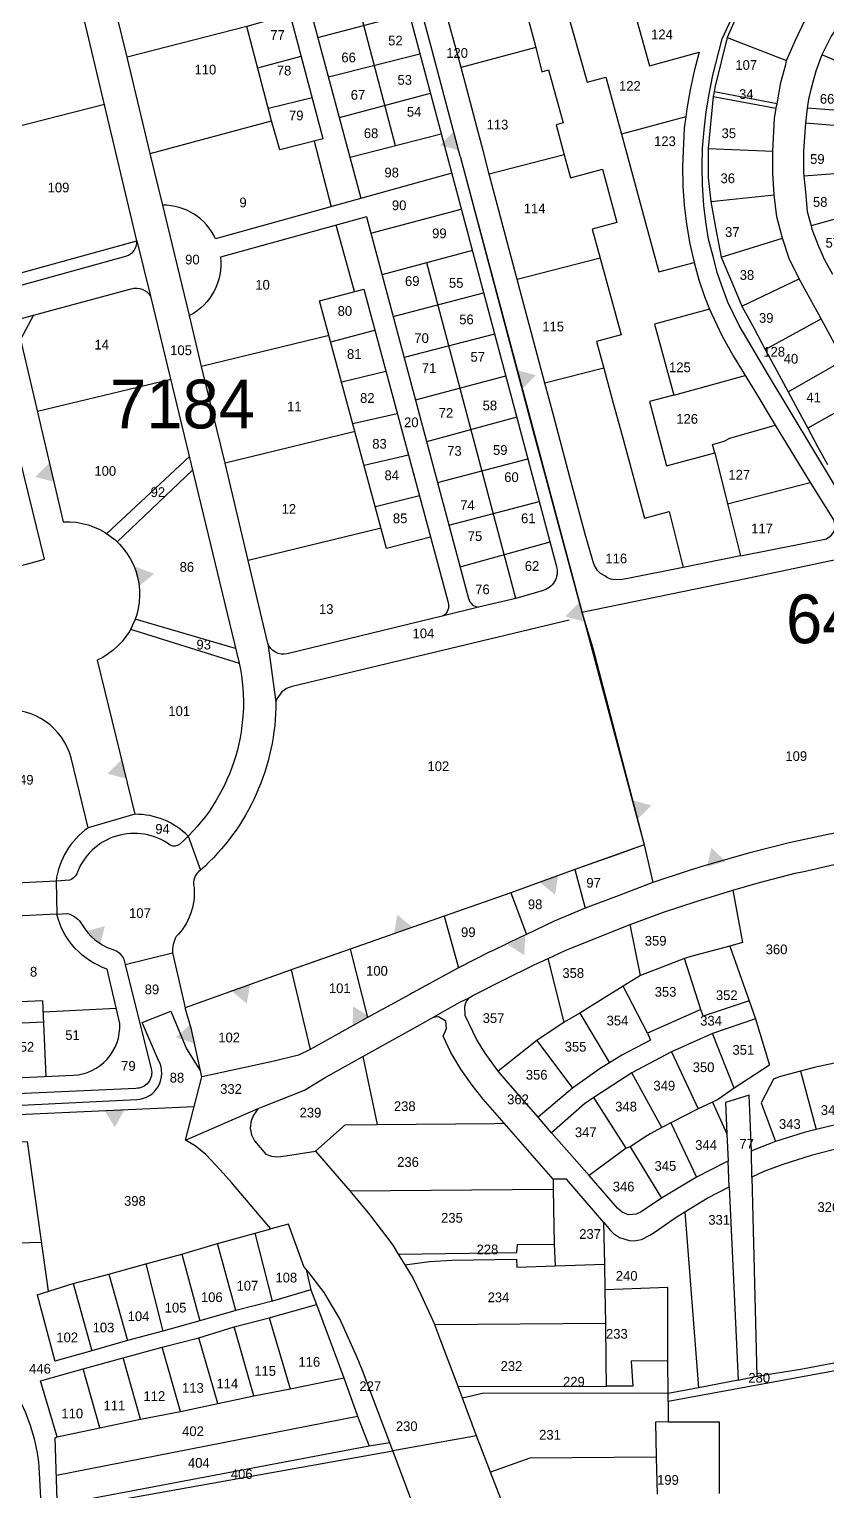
# Model space of a CAD drawing. Extents: x -493 to 187849, y -1657 to 664362.
# Drawn here: x 186637 to 187047, y 662117 to 662868 of the extents above; entities that cross this region are included whole.
import ezdxf

# ---------------------------------------------------------------- set-up
doc = ezdxf.new("R2010")
doc.units = 0
doc.header["$MEASUREMENT"] = 0
doc.layers.get('0').update_dxf_attribs({"linetype": 'CONTINUOUS'})
for name, color, linetype in [('0DXF_GUSH', 3, 'CONTINUOUS'), ('0G_GV_LIN', 10, 'CONTINUOUS'), ('1DXF_GUSH', 3, 'CONTINUOUS'), ('1G_GV_LIN', 1, 'CONTINUOUS'), ('BOUNDARY', 1, 'CONTINUOUS'), ('GUSHIM', 10, 'CONTINUOUS'), ('HELKA', 3, 'CONTINUOUS')]:
    doc.layers.add(name, color=color, linetype=linetype)
doc.styles.get("Standard").update_dxf_attribs({"font": 'dimheb.shx'})

# ---------------------------------------------------------------- blocks, each defined once
blk = doc.blocks.new('TVC_FENCE')
blk.add_solid([(-0.5, 0), (0.5, 0), (0, 0.866)])

msp = doc.modelspace()

# ---------------------------------------------------------------- linework, layer by layer
at = {"layer": '0DXF_GUSH'}
for points in [[(186858.77, 662802.5), (186843.59, 662859.19), (186828.73, 662914.94)], [(186844.36, 662903.13), (186882.75, 662913.38), (186886.34, 662900.31), (186889.59, 662901), (186897.22, 662874), (186893.64, 662872.94), (186897.56, 662858.19)], [(186859.2, 662847.88), (186851.67, 662875.31), (186844.36, 662903.13)], [(187005.78, 662898.56), (186946.5, 662882.69), (186955.94, 662848.88), (186981.39, 662855.81), (186978.95, 662846.13), (186976.8, 662836.56), (186975.11, 662826.75), (186974.61, 662822.56)], [(187064.38, 662611.5), (187062.16, 662615.17), (187017.09, 662690), (187001.98, 662715.44), (186996.25, 662727.56), (186993.73, 662733.94), (186990.88, 662742.13), (186988.84, 662750.25), (186986.34, 662759.75), (186984.91, 662768.75), (186983.88, 662777.19), (186983.19, 662787.69), (186983.05, 662797.06), (186983.13, 662806.56), (186984.06, 662815.94), (186985.05, 662825.19), (186986.58, 662834.31), (186988.5, 662844), (186993.23, 662862.75), (187006.31, 662890.69), (187007.95, 662893.81)], [(187007.14, 662888.06), (187001.41, 662875.69), (186995.89, 662863.38)], [(186912.44, 662880.81), (186923.91, 662840.44), (186933.47, 662843.06), (186941.55, 662813.81)], [(187026.34, 662851.5), (187030.89, 662862), (187035.81, 662872.06)], [(187058.81, 662877.38), (187054.56, 662871.81), (187049.22, 662864.13), (187044.55, 662854.5)], [(186897.56, 662858.19), (186859.2, 662847.88)], [(186897.56, 662858.19), (186900.69, 662845.75), (186904.11, 662846.75), (186911.58, 662819.56), (186908.05, 662818.5), (186912.19, 662803.19)], [(186995.89, 662863.38), (186989.58, 662837.75), (186989.11, 662835.44)], [(186995.89, 662863.38), (187026.34, 662851.5)], [(187021.48, 662829.31), (187023.36, 662840.19), (187025.92, 662849.44), (187026.34, 662851.5)], [(187044.55, 662854.5), (187041.44, 662846), (187038.88, 662836.63), (187037.67, 662831.69), (187037.03, 662827)], [(187069.63, 662844.06), (187044.55, 662854.5)], [(186873.67, 662793.13), (186870.42, 662805.38), (186867.3, 662817.44), (186863.8, 662830.56), (186859.2, 662847.88)], [(186989.11, 662835.44), (186988.66, 662833.06)], [(187021.48, 662829.31), (186989.11, 662835.44)], [(186988.66, 662833.06), (186986.06, 662806.38)], [(186988.66, 662833.06), (187020.94, 662827.13)], [(187019.23, 662805.06), (187020.17, 662821.69), (187020.94, 662827.13)], [(187020.94, 662827.13), (187021.22, 662828.19), (187021.48, 662829.31)], [(187037.03, 662827), (187036.11, 662819.31)], [(187069.39, 662831.69), (187069.23, 662830.19), (187067.45, 662825.13), (187064.14, 662824.94), (187037.03, 662827)], [(186974.61, 662822.56), (186941.55, 662813.81)], [(186974.61, 662822.56), (186973.81, 662816.75), (186972.95, 662797.19), (186973.14, 662787.06), (186973.78, 662777.31), (186975.02, 662767.44), (186976.73, 662757.5), (186978.88, 662747.88)], [(187036.11, 662819.31), (187035, 662805.13), (187035.14, 662794.38), (187035.31, 662792.19)], [(187063.28, 662817.13), (187036.11, 662819.31)], [(186941.55, 662813.81), (186953.36, 662770.06), (186960.78, 662743.13), (186978.88, 662747.88)], [(186986.06, 662806.38), (187019.23, 662805.06)], [(186986.06, 662806.38), (186986.06, 662791.56), (186987.48, 662779.19)], [(187020.03, 662782.56), (187019.3, 662793.88), (187019.23, 662805.06)], [(186858.77, 662802.5), (186896.73, 662659.25), (186901.98, 662639.63)], [(186912.19, 662803.19), (186873.67, 662793.13)], [(186912.19, 662803.19), (186915.36, 662791.25), (186931.83, 662795.81), (186939.13, 662768.31), (186926.47, 662764.94), (186930.66, 662750.13)], [(186887.98, 662739.19), (186873.67, 662793.13)], [(187062.7, 662794.19), (187035.31, 662792.19)], [(187035.31, 662792.19), (187036.08, 662784.13), (187037, 662774.06), (187038.98, 662766.75)], [(186987.48, 662779.19), (187020.03, 662782.56)], [(187024.28, 662760.25), (187021.36, 662771.25), (187020.03, 662782.56)], [(186987.48, 662779.19), (186989.89, 662765.88), (186992.73, 662750.63)], [(187067.53, 662774.63), (187038.98, 662766.75)], [(187038.98, 662766.75), (187039.39, 662764.94), (187042.72, 662756.25), (187045.78, 662749.25), (187050.02, 662741.81)], [(186992.73, 662750.63), (187024.28, 662760.25)], [(187032.91, 662739.5), (187027.78, 662749.94), (187024.28, 662760.25)], [(186930.66, 662750.13), (186887.98, 662739.19)], [(186930.66, 662750.13), (186941.31, 662710.75), (186928.64, 662707.31), (186932.42, 662693.56)], [(186978.88, 662747.88), (186981.3, 662739), (186984.28, 662730.38), (186986.84, 662723.81)], [(186992.73, 662750.63), (186998.8, 662736.5), (187003.38, 662725.5)], [(186902.19, 662685.81), (186887.98, 662739.19)], [(187003.38, 662725.5), (187032.91, 662739.5)], [(187044.16, 662719), (187032.91, 662739.5)], [(186986.84, 662723.81), (186958.47, 662716.25), (186968.53, 662679.81)], [(186986.84, 662723.81), (186993.02, 662710.69), (186998.94, 662699.94), (187005.05, 662689.81)], [(187003.38, 662725.5), (187009.7, 662713.88), (187015.45, 662703.19)], [(187015.45, 662703.19), (187044.16, 662719)], [(187055.69, 662697.69), (187044.16, 662719)], [(187015.45, 662703.19), (187021.14, 662692.5), (187027.17, 662681.38)], [(186932.42, 662693.56), (186902.19, 662685.81)], [(186932.42, 662693.56), (186937.3, 662675.63), (186941.83, 662658.94), (186953.38, 662616.56), (186966.02, 662619.94), (186973.31, 662591.31)], [(187027.17, 662681.38), (187055.69, 662697.69)], [(186973.31, 662591.31), (186944.83, 662585.56), (186941.91, 662585.06), (186938.14, 662584.94), (186936.13, 662585.31), (186934.31, 662585.94), (186933, 662586.94), (186930.81, 662588.19), (186929.28, 662589.75), (186927.73, 662592.19), (186927.09, 662594.19), (186922.91, 662608.31), (186915.08, 662637.63), (186906.56, 662669.38), (186902.19, 662685.81)], [(186968.53, 662679.81), (187005.05, 662689.81)], [(187005.05, 662689.81), (187009.61, 662682.56), (187020.59, 662664.38)], [(186968.53, 662679.81), (186955.91, 662676.44), (186964.61, 662643.5), (186989.44, 662650.13)], [(187027.17, 662681.38), (187032.13, 662672.13), (187037.33, 662662.75)], [(187065.95, 662678.88), (187037.33, 662662.75)], [(186989.44, 662650.13), (186988.39, 662654.44), (186994.31, 662656.19), (186997.2, 662657.69), (187020.59, 662664.38)], [(187020.59, 662664.38), (187038.55, 662634.88)], [(187037.33, 662662.75), (187042.23, 662653.38), (187047.31, 662644.13)], [(186989.44, 662650.13), (186995.94, 662623.94)], [(186901.98, 662639.63), (186910.84, 662606.44)], [(186995.94, 662623.94), (187038.55, 662634.88)], [(187038.55, 662634.88), (187050.8, 662615.13)], [(186995.94, 662623.94), (187002.75, 662597.19)], [(187002.75, 662597.19), (187046.95, 662606), (187049.53, 662607.81), (187050.75, 662609.69), (187051.31, 662612.13), (187050.8, 662615.13)], [(186910.84, 662606.44), (186921.11, 662568.31)], [(186921.11, 662568.31), (187005.39, 662585.63), (187061.48, 662597.38)], [(187002.75, 662597.19), (186973.31, 662591.31)], [(186921.11, 662568.31), (186926.84, 662549.81)], [(186926.84, 662549.81), (186953.25, 662448.94)], [(187143.33, 662471.25), (187098, 662463.25), (187074.34, 662459), (187048.5, 662454.38), (187027.75, 662449.94), (187007.55, 662444.69), (186993.59, 662440.88), (186984.03, 662438.13), (186975.81, 662435.44), (186957.58, 662429.44)], [(186953.25, 662448.94), (186937.56, 662443.19), (186917.66, 662436.13)], [(186953.25, 662448.94), (186957.58, 662429.44)], [(186998.75, 662425.56), (187011.84, 662429.31), (187030.78, 662434.31), (187035.31, 662435.25), (187050.84, 662438.75), (187062.14, 662440.75)], [(186917.66, 662436.13), (186884.67, 662424.19)], [(186917.66, 662436.13), (186922.89, 662416.31)], [(186957.58, 662429.44), (186939.8, 662422.75), (186922.89, 662416.31)], [(186884.67, 662424.19), (186850.5, 662412.31)], [(186884.67, 662424.19), (186892.7, 662402.88)], [(186946, 662408), (186963.14, 662414.25), (186980.44, 662419.94), (186998.75, 662425.56)], [(186998.75, 662425.56), (187003.78, 662398.75), (186997.16, 662396.75)], [(186922.89, 662416.31), (186906.95, 662409.69), (186892.7, 662402.88)], [(186850.5, 662412.31), (186802.16, 662395.25)], [(186850.5, 662412.31), (186857.8, 662385.63)], [(186903.86, 662390.44), (186912.61, 662394.56), (186929.3, 662401.25), (186946, 662408)], [(186951.34, 662381.81), (186946, 662408)], [(186892.7, 662402.88), (186889.75, 662401.38), (186875.59, 662394.63), (186873.63, 662393.75), (186857.8, 662385.63)], [(186802.16, 662395.25), (186784.11, 662388.88), (186771.84, 662384.63)], [(186802.16, 662395.25), (186811.02, 662360.13)], [(186997.16, 662396.75), (186977.22, 662391.44), (186974, 662390.56)], [(186997.16, 662396.75), (187007.14, 662368.81)], [(186771.84, 662384.63), (186717.39, 662365.19)], [(186771.84, 662384.63), (186781.58, 662343.81)], [(186857.8, 662385.63), (186836.75, 662374.25), (186834.25, 662372.88), (186832.8, 662372.06), (186811.02, 662360.13)], [(186863.28, 662370.38), (186865.19, 662371.44), (186880.86, 662379.38), (186896.72, 662387.25), (186903.86, 662390.44)], [(186912.05, 662357.81), (186903.86, 662390.44)], [(186974, 662390.56), (186951.34, 662381.81)], [(186982.27, 662364.31), (186974, 662390.56)], [(186942.38, 662376.25), (186920.11, 662362.5)], [(186951.34, 662381.81), (186942.38, 662376.25)], [(186954.89, 662352.19), (186942.38, 662376.25)], [(186844.66, 662360.19), (186858.55, 662368), (186863.28, 662370.38)], [(186878.25, 662332.69), (186876.77, 662334.5), (186871.45, 662341.81), (186867.11, 662349), (186863.13, 662357.25), (186861.23, 662361.19), (186861.05, 662365.94), (186861.69, 662368.19), (186863.28, 662370.38)], [(187007.14, 662368.81), (186985.06, 662361.44), (186983.55, 662360.81), (186982.27, 662364.31)], [(187007.14, 662368.81), (187010.47, 662359.5)], [(186725.97, 662329.75), (186720.64, 662354), (186717.39, 662365.19)], [(186920.11, 662362.5), (186912.05, 662357.81)], [(186920.11, 662362.5), (186935.48, 662336.88)], [(186982.27, 662364.31), (186954.89, 662352.19)], [(186811.02, 662360.13), (186781.58, 662343.81)], [(186808.7, 662340.19), (186841.08, 662358.19), (186844.66, 662360.19)], [(186881.27, 662305.88), (186870.5, 662318.25), (186864.86, 662325.44), (186858.98, 662333.75), (186853.91, 662342.19), (186849.98, 662350.56), (186851.63, 662354.63), (186851.36, 662358.25), (186847.55, 662360.5), (186844.66, 662360.19)], [(186912.05, 662357.81), (186898.11, 662348.44)], [(187010.47, 662359.5), (186988.38, 662351.94)], [(187010.47, 662359.5), (187017.63, 662335.81), (186999.42, 662324)], [(186898.11, 662348.44), (186878.25, 662332.69)], [(186898.11, 662348.44), (186916.45, 662323.88)], [(186954.89, 662352.19), (186956.42, 662348.56), (186941.69, 662340.88), (186935.48, 662336.88)], [(186988.38, 662351.94), (186967.28, 662342.56)], [(186999.42, 662324), (186988.38, 662351.94)], [(186781.58, 662343.81), (186775.58, 662340.88), (186763.06, 662337.81), (186725.97, 662329.75)], [(186754.88, 662313.44), (186757.48, 662314.5), (186778.78, 662322.88), (186789.39, 662329.38), (186808.7, 662340.19)], [(186808.7, 662340.19), (186816.02, 662305.31)], [(186967.28, 662342.56), (186946.86, 662331.81)], [(186967.28, 662342.56), (186980.94, 662313.38)], [(186898.73, 662309), (186882.28, 662327.88), (186878.25, 662332.69)], [(186935.48, 662336.88), (186930.69, 662334.06), (186916.45, 662323.88)], [(186946.86, 662331.81), (186927.28, 662319.19)], [(186962.25, 662303.75), (186946.86, 662331.81)], [(187033.47, 662332.69), (187022.55, 662329.69), (187019.63, 662328.56), (187013.36, 662316.31), (187020.69, 662296.56)], [(187056.69, 662338), (187040.47, 662334.5), (187033.47, 662332.69)], [(187033.47, 662332.69), (187041.5, 662302.69)], [(186717.61, 662297.31), (186725.97, 662329.75)], [(186916.45, 662323.88), (186898.73, 662309)], [(186999.42, 662324), (186991.41, 662318.25), (186988.27, 662316.81)], [(186927.28, 662319.19), (186922.5, 662315.88), (186905.58, 662301)], [(186943.97, 662293.06), (186927.28, 662319.19)], [(186988.27, 662316.81), (186980.94, 662313.38)], [(186988.27, 662316.81), (186995.69, 662300.56)], [(187008.27, 662291.63), (187007.08, 662320.38), (186994.95, 662316.63), (186995.69, 662300.56)], [(186717.61, 662297.31), (186754.88, 662313.44)], [(186754.88, 662313.44), (186752.44, 662310.13), (186751.27, 662307.13), (186750.86, 662303.38), (186751.53, 662299.94), (186753.02, 662296.94), (186758.81, 662290), (186761.69, 662288.94), (186765.06, 662288.75), (186768.97, 662289.13), (186784.31, 662291.56)], [(186905.58, 662301), (186898.73, 662309)], [(186980.94, 662313.38), (186966.86, 662306.13)], [(186784.31, 662291.56), (186799.53, 662305.06), (186816.02, 662305.31)], [(186816.02, 662305.31), (186876.3, 662305.81), (186881.27, 662305.88)], [(186906.53, 662277.25), (186881.27, 662305.88)], [(186962.25, 662303.75), (186956.28, 662300.5), (186953.55, 662298.69), (186945.95, 662293.81)], [(186966.86, 662306.13), (186962.25, 662303.75)], [(186966.86, 662306.13), (186980.14, 662278.19)], [(187105.53, 662301.88), (187096.33, 662300.19), (187074.7, 662297.25), (187065.25, 662295.63), (187054.86, 662293.44), (187038.97, 662289.31), (187024.53, 662284.75), (187014.61, 662281.06), (187008.5, 662278.25)], [(187041.5, 662302.69), (187035.44, 662301.13), (187020.69, 662296.56)], [(187063.02, 662307.31), (187051.52, 662305.13), (187041.5, 662302.69)], [(186761.39, 662251.63), (186750.84, 662264.13), (186741.19, 662275.5), (186735.41, 662282.06), (186728.08, 662289.94), (186722.55, 662294.38), (186717.61, 662297.31)], [(186924.95, 662279.13), (186905.58, 662301)], [(186945.95, 662293.81), (186943.97, 662293.06)], [(186945.95, 662293.81), (186962.2, 662267.38)], [(186995.69, 662300.56), (186996.31, 662286.38)], [(187020.69, 662296.56), (187009.7, 662292.31), (187008.27, 662291.63)], [(186784.31, 662291.56), (186801.97, 662271.19)], [(186943.97, 662293.06), (186924.95, 662279.13)], [(186996.31, 662286.38), (186994.78, 662285.81), (186980.14, 662278.19)], [(186996.88, 662273.31), (186996.31, 662286.38)], [(187008.5, 662278.25), (187008.27, 662291.63)], [(186962.2, 662267.38), (186951.75, 662260.44), (186949.05, 662259.25), (186945.03, 662258.94), (186941.95, 662260.19), (186939.58, 662262.31), (186924.95, 662279.13)], [(186801.97, 662271.19), (186906.5, 662272.13)], [(186801.97, 662271.19), (186812.11, 662259), (186824.06, 662243.25), (186826.92, 662238.69)], [(186906.53, 662277.25), (186906.5, 662272.13)], [(186906.5, 662272.13), (186907.06, 662243.75)], [(186932.55, 662254.94), (186913.36, 662277.19), (186906.53, 662277.25)], [(186980.14, 662278.19), (186962.2, 662267.38)], [(186974.03, 662260.44), (186985.55, 662267.38), (186996.88, 662273.31)], [(186996.88, 662273.31), (187001.52, 662173.94)], [(187008.5, 662278.25), (187011.08, 662176)], [(186932.55, 662254.94), (186935.86, 662250.81), (186937.41, 662249.31), (186940.48, 662247.31), (186945.44, 662245.69), (186948.06, 662245.56), (186951.81, 662246.31), (186956.08, 662248.38), (186958.91, 662250.19), (186969.08, 662257.31), (186974.03, 662260.44)], [(186974.03, 662260.44), (186981.08, 662170)], [(186734, 662244.13), (186753.33, 662249.44)], [(186753.33, 662249.44), (186761.39, 662251.63)], [(186762.3, 662214.63), (186753.33, 662249.44)], [(186779.64, 662230.88), (186779.3, 662231.31), (186778.45, 662232.38), (186770.48, 662254.06), (186761.39, 662251.63)], [(186932.95, 662233.5), (186932.55, 662254.94)], [(186715.73, 662238.75), (186734, 662244.13)], [(186743.42, 662209.75), (186734, 662244.13)], [(186826.92, 662238.69), (186887.75, 662239.56), (186888.11, 662243.63), (186907.06, 662243.75)], [(186907.06, 662243.75), (186907.45, 662232.63)], [(186678.28, 662228.44), (186697.23, 662233.69)], [(186697.23, 662233.69), (186715.73, 662238.75)], [(186697.23, 662233.69), (186705.91, 662199.13)], [(186715.73, 662238.75), (186724.98, 662204.5)], [(186826.92, 662238.69), (186830.31, 662233.19)], [(186830.31, 662233.19), (186842.92, 662235), (186854.48, 662235.63), (186887.67, 662236.06), (186887.86, 662232), (186907.45, 662232.63)], [(186659.84, 662223.63), (186678.28, 662228.44)], [(186678.28, 662228.44), (186687.75, 662194.38)], [(186779.64, 662230.88), (186782.03, 662220.38)], [(186822.48, 662141.75), (186808.53, 662179), (186805.83, 662185.63), (186796.88, 662205.44), (186788.83, 662218.94), (186780.92, 662229.25), (186779.64, 662230.88)], [(186830.31, 662233.19), (186834.53, 662226.13), (186838.48, 662218.06), (186845.66, 662202.38)], [(186907.45, 662232.63), (186932.95, 662233.5)], [(186933.17, 662220.44), (186932.95, 662233.5)], [(186641.34, 662217.88), (186659.84, 662223.63)], [(186659.84, 662223.63), (186669.39, 662189)], [(186782.03, 662220.38), (186762.3, 662214.63)], [(186782.03, 662220.38), (186784.83, 662212.88)], [(186965.38, 662183.94), (186965.42, 662221.56), (186933.17, 662220.44)], [(186933.45, 662203.13), (186933.17, 662220.44)], [(186641.34, 662217.88), (186650.52, 662183.81)], [(186762.3, 662214.63), (186743.42, 662209.75)], [(186760.55, 662206), (186784.83, 662212.88)], [(186784.83, 662212.88), (186798.92, 662175.25)], [(186724.98, 662204.5), (186705.91, 662199.13)], [(186743.42, 662209.75), (186724.98, 662204.5)], [(186742.63, 662201.44), (186760.55, 662206)], [(186760.55, 662206), (186771.36, 662169.63)], [(186705.91, 662199.13), (186687.75, 662194.38)], [(186724.52, 662195.69), (186742.63, 662201.44)], [(186752.69, 662165.94), (186742.63, 662201.44)], [(186933.45, 662203.13), (186845.66, 662202.38)], [(186857.58, 662170.81), (186848.81, 662194.13), (186845.66, 662202.38)], [(186933.81, 662171), (186933.75, 662183.56), (186933.45, 662203.13)], [(186669.39, 662189), (186650.52, 662183.81)], [(186687.75, 662194.38), (186669.39, 662189)], [(186685.61, 662185.5), (186705.53, 662191)], [(186705.53, 662191), (186724.52, 662195.69)], [(186714.98, 662157.94), (186705.53, 662191)], [(186734.25, 662162.06), (186724.52, 662195.69)], [(187112.72, 662190.13), (186965.48, 662163)], [(187011.08, 662176), (187034.47, 662179.88), (187058.72, 662184.5), (187084.56, 662189.13)], [(186665.06, 662179.81), (186685.61, 662185.5)], [(186694.55, 662154), (186685.61, 662185.5)], [(186965.38, 662183.94), (186946.48, 662183.69), (186947.36, 662171), (186933.81, 662171)], [(186965.47, 662167.13), (186965.38, 662183.94)], [(186643.09, 662173.63), (186665.06, 662179.81)], [(186673.58, 662149.5), (186665.06, 662179.81)], [(186771.36, 662169.63), (186798.92, 662175.25)], [(186798.92, 662175.25), (186805.91, 662155.5)], [(187001.52, 662173.94), (186981.08, 662170)], [(187001.52, 662173.94), (187011.08, 662176)], [(186651.61, 662144.94), (186643.09, 662173.63)], [(186752.69, 662165.94), (186771.36, 662169.63)], [(186857.58, 662170.81), (186933.81, 662171)], [(186859.84, 662164.69), (186857.58, 662170.81)], [(186965.47, 662167.13), (186870.81, 662167.38), (186859.84, 662164.69)], [(186981.08, 662170), (186965.47, 662167.13)], [(186965.48, 662163), (186965.47, 662167.13)], [(186714.98, 662157.94), (186734.25, 662162.06)], [(186734.25, 662162.06), (186752.69, 662165.94)], [(186867.13, 662145.44), (186859.84, 662164.69)], [(186965.48, 662163), (186965.56, 662152.56)], [(186673.58, 662149.5), (186694.55, 662154)], [(186694.55, 662154), (186714.98, 662157.94)], [(186805.91, 662155.5), (186811.95, 662140.06)], [(186965.56, 662152.56), (186958.98, 662152.5), (186959.34, 662134.5)], [(186965.56, 662152.56), (186991.81, 662152.69), (186991.66, 662115.75)], [(186651.61, 662144.94), (186673.58, 662149.5)], [(186867.13, 662145.44), (186824.05, 662137.75)], [(186874.27, 662126.81), (186867.13, 662145.44)], [(186645.98, 662105.88), (186824.05, 662137.75)], [(186822.48, 662141.75), (186811.95, 662140.06)], [(186824.05, 662137.75), (186822.48, 662141.75)], [(186938.94, 661876.81), (186932.48, 661879.31), (186929.06, 661881.13), (186928.05, 661881.75), (186923.83, 661885.13), (186918.95, 661890.25), (186915.7, 661895.31), (186913.33, 661900.19), (186912.78, 661901.38), (186824.05, 662137.75)], [(186959.34, 662134.5), (186894.47, 662134), (186874.27, 662126.81)], [(186959.34, 662134.5), (186959.89, 662115.5)], [(186883.97, 662101.56), (186874.27, 662126.81)]]:
    msp.add_lwpolyline(points, dxfattribs=at)
at = {"layer": '0G_GV_LIN'}
for points in [[(186858.77, 662802.5), (186843.59, 662859.19), (186828.73, 662914.94), (186840.47, 662918.06), (186844.22, 662918.94), (186865.73, 662924.25), (186887.31, 662929.56), (186897.06, 662932), (186908.39, 662934.81), (186929.41, 662940), (186951.27, 662945.44), (186964.47, 662948.69), (186972.2, 662950.63), (186993.42, 662955.94), (187016.08, 662961.63), (187036.14, 662966.63), (187056.97, 662971.88)], [(187048.5, 662454.38), (187027.75, 662449.94), (187007.55, 662444.69), (186993.59, 662440.88), (186984.03, 662438.13), (186975.81, 662435.44), (186957.58, 662429.44), (186939.8, 662422.75), (186922.89, 662416.31), (186906.95, 662409.69), (186892.7, 662402.88), (186889.75, 662401.38), (186875.59, 662394.63), (186873.63, 662393.75), (186857.8, 662385.63), (186836.75, 662374.25), (186834.25, 662372.88), (186832.8, 662372.06), (186811.02, 662360.13), (186781.58, 662343.81), (186775.58, 662340.88), (186763.06, 662337.81), (186725.97, 662329.75)]]:
    msp.add_lwpolyline(points, dxfattribs=at)
at = {"layer": 'GUSHIM', "linetype": 'CONTINUOUS'}
for points in [[(186858.77, 662802.5), (186953.25, 662448.94), (186917.66, 662436.13), (186884.67, 662424.19), (186850.5, 662412.31), (186802.16, 662395.25), (186771.84, 662384.63), (186717.39, 662365.19)], [(186722.01, 662314.36), (186250.72, 662292.94), (186247.85, 662290.98)]]:
    msp.add_lwpolyline(points, dxfattribs=at)
msp.add_lwpolyline([(186451.1, 662692.63), (186475.31, 662699.08, -0.303111), (186469.66, 662691.02), (186473.97, 662675.15), (186639.55, 662720.8), (186632.85, 662708.33), (186654.76, 662614.66, -0.829653), (186672.16, 662543.61), (186691.63, 662464.53), (186667.6, 662457.54, 0.211003), (186651.07, 662430.21), (186651.47, 662413.24), (186656.95, 662413.54, -0.205382), (186664.56, 662407.82, 0.180341), (186679.79, 662395.24, -0.319354), (186686.52, 662387.49), (186710.96, 662393.34), (186717.39, 662365.19)], format="xyb", dxfattribs=at)
at = {"layer": 'HELKA', "linetype": 'CONTINUOUS'}
for p, q in [((186608.16, 662811.88), (186675.92, 662829.18)), ((186710, 662687.85), (186641.51, 662671.32)), ((186677.19, 662608.62), (186719.56, 662648.25)), ((186682.41, 662604.48), (186721.25, 662641.24)), ((186743.36, 662549.71), (186691.76, 662564.77)), ((186689.36, 662559.5), (186745.18, 662542.17))]:
    msp.add_line(p, q, dxfattribs=at)
for points in [[(186590.8, 662882.15), (186804.28, 662935.79, -0.395403), (186818.62, 662927.83), (186908.2, 662591.72, -0.421081), (186900.84, 662579.34), (186887.34, 662575.33), (186868.15, 662570.87), (186850.19, 662566.41), (186769.79, 662546.96, -0.383115), (186759.86, 662552.31), (186749.82, 662594.91), (186737.95, 662644.87), (186725.82, 662694.39), (186719.72, 662720.55), (186705.9, 662777.26), (186699.44, 662803.75), (186687.67, 662853.21), (186677.57, 662894.5, -0.409911), (186684.22, 662905.63, -0.127955)], [(186807.85, 662780.78), (186770.11, 662921.19, -0.341257), (186772.92, 662927.91, -0.264915)], [(186788.27, 662811.31), (186759.63, 662919.37, 0.30711), (186754.99, 662923.41, -16.668687)], [(186692.57, 662758.9), (186661.3, 662890.92, 0.348338), (186652.69, 662897.71, 789.504385)], [(186854.37, 662793.7), (186733.03, 662760, 0.297964), (186705.9, 662777.26, -3.098406)], [(186810.54, 662771.23), (186735.57, 662750.51, -0.307768), (186719.72, 662720.55, 0.724617)], [(186810.54, 662771.23), (186863, 662575.34, 0.305765), (186868.15, 662570.87, 0.061163)], [(186469.66, 662691.02), (186687, 662751.11, 0.354053), (186692.57, 662758.9, -1.061983)], [(186692.57, 662758.9), (186699.68, 662730.59), (186745.18, 662542.17, -0.270537), (186714.6, 662449.2, -0.302656), (186709.78, 662448.66, 0.501264), (186661.7, 662433.97, -0.159599), (186658.15, 662430.64), (186651.07, 662430.21)], [(186639.55, 662720.8), (186689.7, 662734.4, -0.32581), (186699.68, 662730.59, 0.543047)], [(186809.19, 662734.17), (186852.51, 662573.27, -0.303459), (186850.19, 662566.41, -2.036797)], [(186060.18, 662679.26), (186177.33, 662489.52), (186203.97, 662432.45), (186230.84, 662374.66), (186267, 662296.86), (186351.69, 662301.04), (186465.06, 662306.91), (186647.13, 662315.82), (186692.56, 662318.1, 0.55183), (186703.79, 662338.08), (186695.41, 662357.67), (186710.07, 662363.38), (186718.06, 662344.17), (186725.33, 662332.68)], [(186686.52, 662387.49), (186699.98, 662333.89, -0.493237), (186691.99, 662323.81), (186462.91, 662313.54), (186289.76, 662305.33), (186280.15, 662305.35, -0.232654), (186263.97, 662313.34), (186235.23, 662378.01), (186183.05, 662493.07), (186135.79, 662567.4), (186065.8, 662680.21)], [(186226.68, 662588.36), (186173.57, 662547.57, 0.38746), (186169.99, 662527.48), (186188.14, 662499.65), (186230.52, 662407.59), (186270.37, 662320.45, 0.318864), (186282.53, 662313.41), (186336.42, 662315.71), (186659.9, 662330.57, 0.417776), (186683.78, 662357.07), (186677.38, 662385.07, -0.255949), (186651.47, 662413.24, -6.447796)], [(186914.73, 662564.26), (186772.33, 662530.12, 0.265119), (186764.04, 662522.34, 1.354494)], [(186759.86, 662552.31), (186764.04, 662522.34, -0.214204), (186725.33, 662435.82, 0.319805), (186722, 662427, -0.217305), (186712.84, 662401.71, 0.154661), (186710.96, 662393.34, 0.586401)], [(186651.47, 662413.24), (186377.13, 662399.88, -0.267683), (186309.45, 662436.31), (186263.62, 662534.32)], [(186667.6, 662457.54), (186658.85, 662493.46, 0.823665), (186592.68, 662488.46), (186594.99, 662427.44)], [(186651.07, 662430.21), (186378.59, 662416.74, -0.319239), (186319.41, 662454.55, -0.739053)], [(186645.98, 662329.93), (186644.29, 662368.72), (186592.4, 662366.46), (186589.82, 662369.33), (186588.25, 662407.74, -0.475121), (186591.15, 662410.31, 0.081404)], [(186512.6, 662224.53), (186511.12, 662282.72, -0.433726), (186519.46, 662290.93), (186636.21, 662296.54), (186647.01, 662219.64)], [(186643.5, 662244.65), (186631.49, 662244.28), (186631.07, 662166.55, -0.096543), (186642.33, 662129.46), (186643.23, 662110.3), (186643.01, 662102.42), (186640.53, 662054.87), (186639.17, 662031.66), (186634.21, 662013.41)]]:
    msp.add_lwpolyline(points, format="xyb", dxfattribs=at)
for points in [[(186798.21, 662910.86), (186825.33, 662807.86)], [(186771.29, 662875.36), (186749.14, 662868.97), (186687.67, 662853.21)], [(186785.64, 662863.42), (186832.51, 662875.71)], [(186788.27, 662811.31), (186766.08, 662805.66), (186761.84, 662820.58), (186749.14, 662868.97)], [(186754.71, 662847.73), (186777.01, 662853.78)], [(186791.07, 662843.21), (186838.04, 662854.95)], [(186796.68, 662822.34), (186843.41, 662834.82)], [(186760.16, 662827.01), (186782.64, 662832.53)], [(186699.44, 662803.75), (186761.84, 662820.58)], [(186802.17, 662801.92), (186848.98, 662813.93)], [(186783.71, 662810.15), (186792.4, 662776.49)], [(186812.76, 662762.95), (186859.28, 662775.29)], [(186804.48, 662732.94), (186795.03, 662766.95)], [(186488.37, 662702.68), (186692.57, 662758.9)], [(186864.94, 662754.02), (186818.5, 662741.5)], [(186887.34, 662575.33), (186841.6, 662747.73)], [(186843.47, 662606.83), (186820.91, 662601.07), (186786.5, 662728.22), (186809.19, 662734.17)], [(186824.25, 662720.04), (186870.73, 662732.33)], [(186360.33, 662643.34), (186392.51, 662525.83), (186645.14, 662595.5), (186615.82, 662714.26)], [(186791.32, 662710.41), (186725.82, 662694.39)], [(186792.19, 662707.17), (186814.86, 662713.1)], [(186876.39, 662711.1), (186829.89, 662698.99)], [(186820.57, 662691.9), (186797.82, 662686.4)], [(186835.67, 662677.38), (186882.11, 662689.6)], [(186803.57, 662665.15), (186826.37, 662670.35)], [(186887.74, 662668.48), (186841.44, 662655.84)], [(186804.68, 662661.05), (186737.95, 662644.87)], [(186809.34, 662643.83), (186832.08, 662649.13)], [(186847.08, 662634.81), (186893.46, 662647.04)], [(186837.78, 662627.98), (186815.14, 662622.39)], [(186852.9, 662613.05), (186899.31, 662625.08)], [(186818.12, 662611.38), (186749.82, 662594.91)], [(186858.66, 662591.57), (186904.84, 662604.34)], [(186718.95, 662453.3), (186725.33, 662435.82)], [(186644.54, 662363.13), (186681.96, 662365.03)], [(186525.14, 662352.55), (186644.76, 662358.02)], [(186651.24, 662125.27), (186805.91, 662155.5)], [(186651.84, 662106.93), (186650.62, 662144.37), (186651.61, 662144.94)], [(186811.95, 662140.06), (186651.74, 662109.9)]]:
    msp.add_lwpolyline(points, dxfattribs=at)
msp.add_arc((186691.97, 662426.52), 38.02, 44.78205, 90.50687, dxfattribs=at)

# ---------------------------------------------------------------- block references
at = {"layer": 'BOUNDARY', "color": 1, "linetype": 'CONTINUOUS', "xscale": 10, "yscale": 10, "zscale": 10}
for p, rotation in [((186856.69, 662810.28), 104.9905322995204), ((186889.19, 662687.7), 284.9905322995204), ((186648.83, 662640), 104.9905322995204), ((186692.87, 662586.62), 279.4935249403201), ((186921.11, 662568.31), 104.9905322995204), ((186685.94, 662487.63), 104.9905322995204), ((186948.57, 662466.83), 284.9905322995204), ((186990.23, 662438.98), 16.28559871479137), ((186904.37, 662431.32), 200.4613368091797), ((186829.4, 662404.86), 20.29580006180668), ((186670.1, 662400.97), 315.3880665173619), ((186887.65, 662399.9), 206.9071022699482), ((186746.11, 662375.44), 199.8586958351491), ((186807.85, 662358.3), 28.87859682829802), ((186721.12, 662351.79), 102.3961498572173), ((186681.11, 662312.51), 181.204716050674)]:
    msp.add_blockref('TVC_FENCE', p, dxfattribs=dict(at, rotation=rotation))

# ---------------------------------------------------------------- texts
at = {"layer": '1DXF_GUSH'}
for s, p in [('77', (186761.15, 662862.15)), ('52', (186821.7, 662859.26)), ('124', (186956.8, 662862.44)), ('120', (186851.54, 662852.92)), ('110', (186722.22, 662844.37)), ('66', (186797.67, 662850.62)), ('107', (187000.07, 662846.75)), ('78', (186764.51, 662843.89)), ('53', (186826.5, 662839.09)), ('67', (186802.48, 662831.4)), ('122', (186940.3, 662835.98)), ('34', (187001.96, 662831.79)), ('66', (187043.45, 662829.36)), ('54', (186831.31, 662822.76)), ('79', (186770.76, 662820.84)), ('113', (186872.27, 662816.13)), ('68', (186809.2, 662811.71)), ('123', (186958.32, 662807.61)), ('35', (186992.98, 662811.72)), ('98', (186819.78, 662791.54)), ('59', (187038.46, 662798.48)), ('36', (186992.44, 662788.56)), ('109', (186646.78, 662783.85)), ('58', (187039.91, 662776.43)), ('9', (186745.29, 662776.17)), ('90', (186823.62, 662774.72)), ('114', (186891.36, 662773.12)), ('99', (186844.28, 662760.31)), ('37', (186994.76, 662760.99)), ('57', (187046.39, 662755.48)), ('90', (186717.42, 662746.86)), ('38', (187002.3, 662738.94)), ('10', (186753.46, 662733.9)), ('69', (186830.35, 662735.82)), ('55', (186852.93, 662734.86)), ('80', (186795.75, 662720.45)), ('39', (187012.2, 662716.88)), ('56', (186858.22, 662716.12)), ('115', (186900.89, 662712.47)), ('14', (186670.8, 662703.15)), ('70', (186835.15, 662706.52)), ('105', (186709.73, 662700.27)), ('81', (186800.55, 662698.35)), ('57', (186863.99, 662696.91)), ('128', (187014.43, 662699.51)), ('40', (187024.9, 662695.93)), ('71', (186839, 662691.15)), ('125', (186965.98, 662691.52)), ('11', (186769.8, 662671.45)), ('82', (186807.28, 662675.77)), ('58', (186870.23, 662671.93)), ('41', (187036.56, 662676.08)), ('72', (186847.65, 662668.09)), ('126', (186969.71, 662665.05)), ('20', (186829.87, 662663.29)), ('83', (186813.53, 662652.24)), ('59', (186875.56, 662649.07)), ('73', (186852.01, 662648.59)), ('100', (186670.8, 662638.31)), ('84', (186819.81, 662636.1)), ('60', (186881.32, 662635.14)), ('127', (186996.48, 662636.38)), ('92', (186699.67, 662627.45)), ('12', (186766.95, 662618.81)), ('74', (186858.74, 662620.73)), ('85', (186824.14, 662614)), ('61', (186889.97, 662614)), ('75', (186862.58, 662604.88)), ('117', (187008.2, 662608.81)), ('86', (186714.57, 662589.03)), ('62', (186891.9, 662589.51)), ('116', (186933.3, 662593.38)), ('76', (186866.43, 662577.5)), ('13', (186786.17, 662567.41)), ('104', (186834.23, 662554.92)), ('93', (186723.22, 662549.16)), ('101', (186708.8, 662515.05)), ('109', (187025.76, 662491.92)), ('102', (186841.92, 662486.71)), ('149', (186628.37, 662479.75)), ('94', (186702.08, 662454.53)), ('97', (186923.51, 662426.86)), ('107', (186688.62, 662411.3)), ('98', (186893.47, 662415.83)), ('99', (186859.14, 662401.5)), ('359', (186953.53, 662397.09)), ('360', (187015.64, 662392.68)), ('8', (186637.69, 662381.18)), ('100', (186810.37, 662381.65)), ('358', (186911.19, 662380.55)), ('89', (186696.63, 662372.12)), ('101', (186791.26, 662372.71)), ('353', (186958.62, 662370.88)), ('352', (186990.05, 662369.16)), ('357', (186870.25, 662357.39)), ('354', (186933.91, 662356.13)), ('334', (186981.99, 662356.05)), ('52', (186632.4, 662342.66)), ('51', (186655.83, 662348.7)), ('102', (186734.43, 662347.46)), ('355', (186912.39, 662342.71)), ('351', (186998.57, 662341.08)), ('79', (186684.54, 662332.84)), ('88', (186709.48, 662326.8)), ('356', (186892.41, 662328.29)), ('350', (186978.15, 662332.18)), ('332', (186735.41, 662321)), ('349', (186957.99, 662322.69)), ('238', (186824.63, 662312.18)), ('362', (186882.83, 662315.67)), ('348', (186938.34, 662311.97)), ('239', (186776.2, 662308.87)), ('342', (187043.96, 662310.18)), ('347', (186917.62, 662298.77)), ('343', (187022.47, 662303.02)), ('344', (186979.43, 662292.24)), ('77', (187002.12, 662292.8)), ('236', (186826.32, 662283.51)), ('345', (186958.54, 662281.5)), ('346', (186937.07, 662270.89)), ('398', (186686.01, 662263.54)), ('326', (187042.25, 662260.35)), ('235', (186848.88, 662254.84)), ('331', (186986.17, 662253.81)), ('237', (186919.86, 662246.54)), ('228', (186867.11, 662238.6)), ('108', (186763.8, 662224.17)), ('240', (186938.65, 662225.06)), ('106', (186725.52, 662214.1)), ('107', (186743.82, 662220.01)), ('234', (186872.79, 662214.03)), ('105', (186706.91, 662208.73)), ('104', (186687.89, 662204.33)), ('102', (186651.25, 662193.47)), ('103', (186669.87, 662198.54)), ('233', (186933.61, 662195.29)), ('446', (186637.27, 662177.38)), ('115', (186752.91, 662176.23)), ('116', (186775.63, 662180.91)), ('232', (186879.46, 662178.75)), ('114', (186733.51, 662169.78)), ('229', (186911.54, 662170.69)), ('280', (187006.73, 662172.72)), ('112', (186696, 662163.33)), ('113', (186715.79, 662167.51)), ('227', (186806.93, 662168.37)), ('110', (186653.84, 662154.4)), ('111', (186675.49, 662158.52)), ('230', (186825.65, 662147.87)), ('402', (186715.87, 662145.29)), ('231', (186899.25, 662143.46)), ('404', (186718.86, 662129.05)), ('406', (186740.88, 662123.28)), ('199', (186959.85, 662120.3))]:
    msp.add_text(s, height=5, dxfattribs=at).set_placement(p)
at = {"layer": '1G_GV_LIN'}
for s, p in [('7184', (186678.87, 662662.66)), ('6491', (187026.09, 662552.37))]:
    msp.add_text(s, height=25, dxfattribs=at).set_placement(p)

doc.saveas('drawing.dxf')
